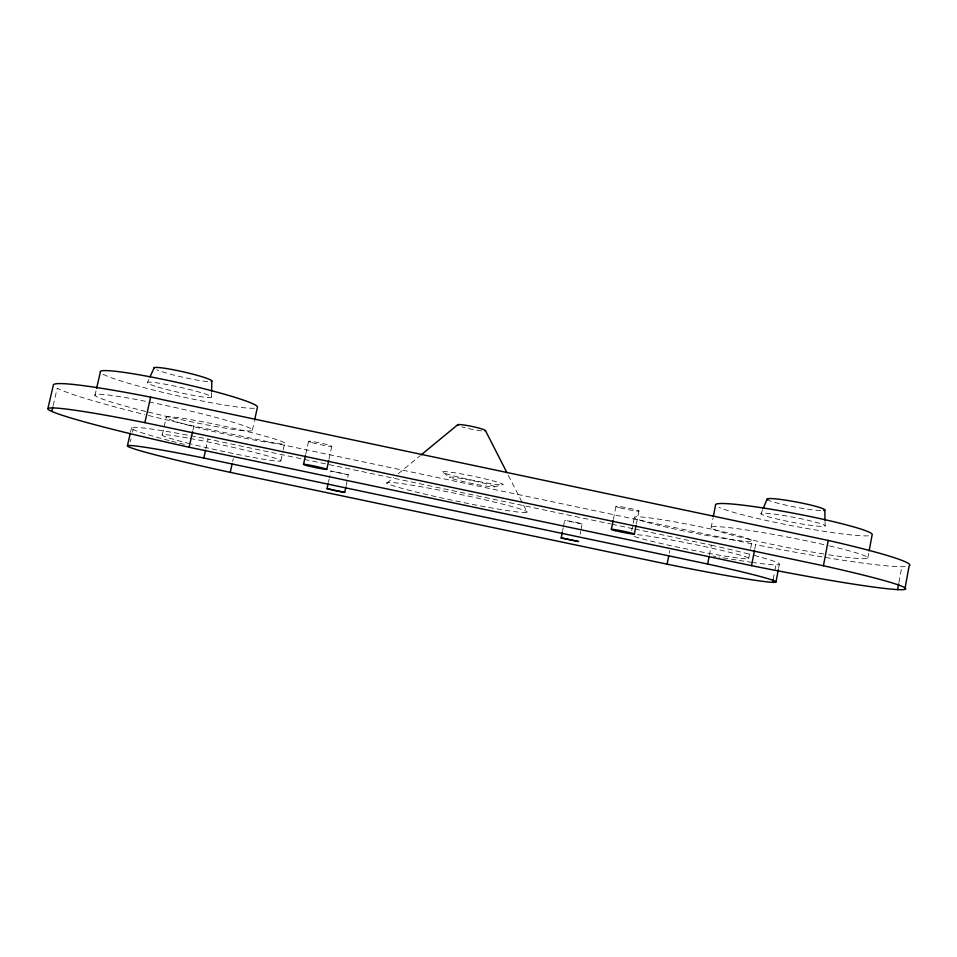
<?xml version="1.0" encoding="UTF-8"?>
<svg xmlns="http://www.w3.org/2000/svg" width="957" height="957" viewBox="0 0 957 957"><rect width="100%" height="100%" fill="white"/><g stroke="black" fill="none" stroke-linecap="round" stroke-linejoin="round"><path stroke-width="0.72" stroke-dasharray="4.79 3.59" d="M211.545 396.892L211.605 392.526M898.922 582.442L901.841 566.676M867.796 558.075L868.872 552.273M773.16 579.416L774.56 572.142M774.835 570.683L775.96 564.857M778.591 568.35L779.381 564.247M748.697 558.493L750.396 549.701M750.683 548.229L752.094 540.908A60.088 3.696 11.3 0 0 665.582 520.273A60.088 3.696 11.3 0 0 661.897 526.063A60.088 3.696 11.3 0 0 752.094 540.908M754.786 548.851L755.599 544.641A146.289 9.474 11.1 0 0 907.116 566.412M709.364 555.347L711.35 545.203L635.269 529.161M711.123 527.762L713.061 517.869M669.254 553.29L669.792 550.562M631.704 530.561L632.864 524.783M633.151 523.335L634.3 517.558M636.369 523.898L638.953 510.93M613.353 519.4L615.985 506.289M562.632 530.573L563.23 527.654M563.517 526.194L564.714 520.345L574.451 521.936L582.131 523.898L580.971 529.867M580.086 534.245L580.672 531.326M346.171 485.63L348.288 474.66L330.871 471.047L329.411 477.806M305.726 454.3L308.561 441.309M328.981 459.264L331.792 446.285M328.526 481.861L329.112 479.158M280.868 460.544L282.937 451.106M283.236 449.754L284.719 443.007M252.373 430.112L254.275 421.523M232.671 461.418L233.281 458.678M192.907 430.315L193.852 426.092L755.599 544.641M205.779 449.3L208.052 439.096L610.399 523.922M162.319 434.741L166.327 417.001M130.583 431.87L131.516 427.731M130.367 441.608L130.989 438.904M132.521 432.133L133.143 429.418M94.946 395.576L96.286 389.762M53.173 405.612L57.205 388.243A147.773 9.749 12.5 0 0 144.639 414.537M760.971 513.753L762.645 509.782M147.545 382.25L148.766 379.582M386.855 483.141L393.698 477.507M398.148 473.835L419.967 455.855M494.542 486.778A23.064 1.459 11.8 0 0 461.968 478.572A23.064 1.459 11.8 0 0 459.492 480.641A23.064 1.459 11.8 0 0 494.542 486.778L502.975 484.637A30.911 2.046 11.8 0 0 459.492 473.583A30.911 2.046 11.8 0 0 455.891 476.442A30.911 2.046 11.8 0 0 502.975 484.637M348.504 474.828L330.871 471.047M582.143 524.029L564.714 520.345M611.858 524.233L633.797 528.862M443.342 472.591L450.005 477.758M508.323 475.354L527.128 512.162A71.763 3.684 11.8 0 1 420.841 493.166A71.763 3.684 11.8 0 1 422.683 487.029A71.763 3.684 11.8 0 1 527.128 512.162M825.078 521.625L825.161 525.967A32.682 2.572 10.8 0 1 776.306 518.861A32.682 2.572 10.8 0 1 777.754 514.591A32.682 2.572 10.8 0 1 825.161 525.967M754.128 555.419A110.127 5.527 11.4 0 1 753.53 562.596M752.226 562.417A110.127 5.527 11.4 0 1 737.668 560.192M736.1 559.941A110.127 5.527 11.4 0 1 718.779 557.01M715.752 556.484A110.127 5.527 11.4 0 1 713.073 556.005M711.35 545.203A110.127 5.527 11.4 0 1 751.664 554.785M184.378 444.419A111.419 5.622 12.2 0 1 170.418 440.878M169.114 440.531A111.419 5.622 12.2 0 1 133.669 427.324A111.419 5.622 12.2 0 1 208.052 439.096M481.538 430.865A14.283 1.412 11.8 0 1 461.896 426.834M145.655 411.414A80.795 5.275 12.6 0 1 123.166 397.203A80.795 5.275 12.6 0 1 251.177 428.808A80.795 5.275 12.6 0 1 147.091 411.761M193.852 426.092A147.773 9.749 12.5 0 1 146.086 414.895M829.48 545.921A79.898 5.12 11 0 1 867.855 557.955A79.898 5.12 11 0 1 826.513 554.426M823.821 553.995A79.898 5.12 11 0 1 711.051 527.307A79.898 5.12 11 0 1 828.164 545.61M868.418 535.824A79.802 6.292 10.8 0 1 793.616 526.051A79.802 6.292 10.8 0 1 719.114 507.425M254.418 408.22A80.687 6.496 12.7 0 1 176.196 395.48A80.687 6.496 12.7 0 1 101.813 373.553M637.482 534.676A60.147 3.003 11.4 0 1 729.677 552.321A60.147 3.003 11.4 0 1 721.327 555.491A60.147 3.003 11.4 0 1 633.462 536.195M190.18 438.45A60.925 3.062 12.3 0 1 266.477 455.628A60.925 3.062 12.3 0 1 267.254 459.85A60.925 3.062 12.3 0 1 191.197 444.036M189.905 443.713A60.925 3.062 12.3 0 1 188.804 438.198M820.592 510.571A29.392 2.608 10.7 0 1 793.197 506.684A29.392 2.608 10.7 0 1 768.902 500.427M207.585 381.52A29.715 2.68 12.8 0 1 181.351 376.902A29.715 2.68 12.8 0 1 156.685 369.761M157.965 387.059A33.04 2.656 12.7 0 0 210.935 397.466A33.04 2.656 12.7 0 0 169.174 384.965A33.04 2.656 12.7 0 0 157.965 387.059M620.124 507.856A11.807 0.79 11.4 0 0 638.869 511.122A11.807 0.79 11.4 0 0 623.33 507.126A11.807 0.79 11.4 0 0 620.124 507.856M311.994 442.613A11.891 0.801 12.2 0 0 331.409 446.417A11.891 0.801 12.2 0 0 317.126 442.349A11.891 0.801 12.2 0 0 311.994 442.613M186.902 424.836A60.865 3.768 12.4 0 0 283.918 443.833A60.865 3.768 12.4 0 0 205.516 422.348A60.865 3.768 12.4 0 0 186.902 424.836"/><path stroke-width="1.44" d="M211.629 391.066L211.772 380.874M897.594 589.608L898.659 583.878M904.82 589.356L909.15 565.91A146.289 9.474 11.1 0 0 828.236 540.442L150.644 397.143A147.773 9.749 12.5 0 0 53.353 385.085L47.85 408.759M869.147 550.825L872.126 534.879A79.802 6.292 10.8 0 0 793.82 513.275A79.802 6.292 10.8 0 0 715.549 505.14L713.336 516.445M823.439 565.766L144.854 422.647A147.964 7.5 12.3 0 0 49.608 410.326A147.964 7.5 12.3 0 0 189.115 447.23L751.544 565.659A146.469 7.297 11.2 0 0 900.836 589.703A146.469 7.297 11.2 0 0 823.439 565.766L828.236 540.442M772.598 582.335L773.16 579.416M775.971 582.023L778.328 569.714M751.544 565.659L754.523 550.251M707.666 564.032L203.817 458.032A111.526 4.33 12.1 0 0 128.142 446.548A111.526 4.33 12.1 0 0 230.254 472.363L667.101 564.175A110.222 4.259 11.5 0 0 774.01 582.37A110.222 4.259 11.5 0 0 707.666 564.032L709.077 556.795M667.101 564.175L668.716 556.005M634.359 533.982L636.082 525.333M611.332 529.448L613.09 520.668M561.149 537.87L578.602 541.542L561.197 537.978L562.333 532.032M328.239 483.213L327.067 488.62L335.632 490.809L344.723 492.388L345.884 486.981M303.525 464.408L305.415 455.747M326.792 469.361L328.67 460.712M254.586 420.087L257.445 407.203A80.687 6.496 12.7 0 0 176.315 382.214A80.687 6.496 12.7 0 0 100.294 372.345L96.621 388.315M230.254 472.363L232.073 464.145M189.115 447.23L192.584 431.727M203.817 458.032L205.444 450.747M127.448 445.639L130.272 433.246M144.854 422.647L150.644 397.143M51.834 411.402L52.838 407.06M763.196 508.454L767.083 499.183M149.986 376.914L154.268 367.572M421.044 454.97L457.877 424.633M327.067 488.62L344.723 492.388M485.474 430.662L506.971 472.734M824.826 510.045L825.042 520.177M458.104 425.422A14.283 1.412 11.8 0 1 471.179 426.272A14.283 1.412 11.8 0 1 485.055 430.949M768.136 500.056A29.392 2.608 10.7 0 1 796.2 501.958A29.392 2.608 10.7 0 1 823.654 510.512M154.005 368.242A29.715 2.68 12.8 0 1 184.378 372.094A29.715 2.68 12.8 0 1 211.234 381.46M306.994 465.58A11.903 0.61 12.1 0 0 326.421 469.444A11.903 0.61 12.1 0 0 312.066 465.616A11.903 0.61 12.1 0 0 306.994 465.58M615.542 530.716A11.819 0.61 11.5 0 0 634.276 534.126A11.819 0.61 11.5 0 0 618.677 530.298A11.819 0.61 11.5 0 0 615.542 530.716"/></g></svg>
